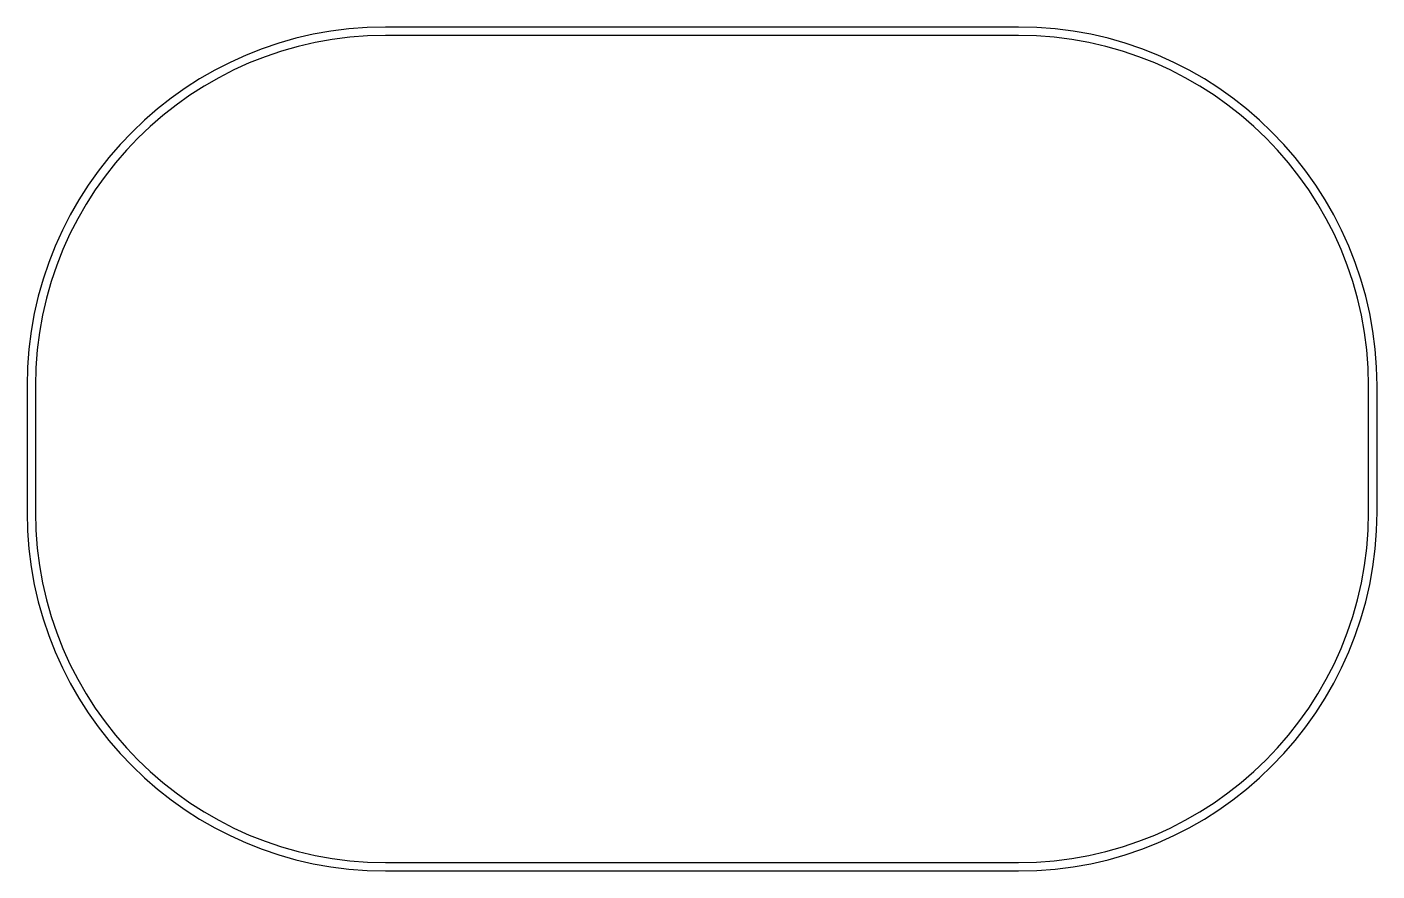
# Model space of a CAD drawing. Header units: metres. Extents: x -800 to 800, y -500 to 500.
import ezdxf

# ---------------------------------------------------------------- set-up
doc = ezdxf.new("R2010")
doc.units = ezdxf.units.M

msp = doc.modelspace()

# ---------------------------------------------------------------- linework, layer by layer
at = {"layer": 'PARAMETRIX'}
for p, q in [((375, 500), (-375, 500)), ((375, 490), (-375, 490)), ((-800, 75), (-800, -75)), ((-790, 75), (-790, -75)), ((790, -75), (790, 75)), ((800, -75), (800, 75)), ((-375, -490), (375, -490)), ((-375, -500), (375, -500))]:
    msp.add_line(p, q, dxfattribs=at)
for centre, radius, start, end in [((-375, 75), 425, 90, 180), ((375, 75), 425, 0, 90), ((-375, 75), 415, 90, 180), ((375, 75), 415, 0, 90), ((-375, -75), 425, 180, 270), ((-375, -75), 415, 180, 270), ((375, -75), 425, 270, 360), ((375, -75), 415, 270, 360)]:
    msp.add_arc(centre, radius, start, end, dxfattribs=at)

doc.saveas('drawing.dxf')
